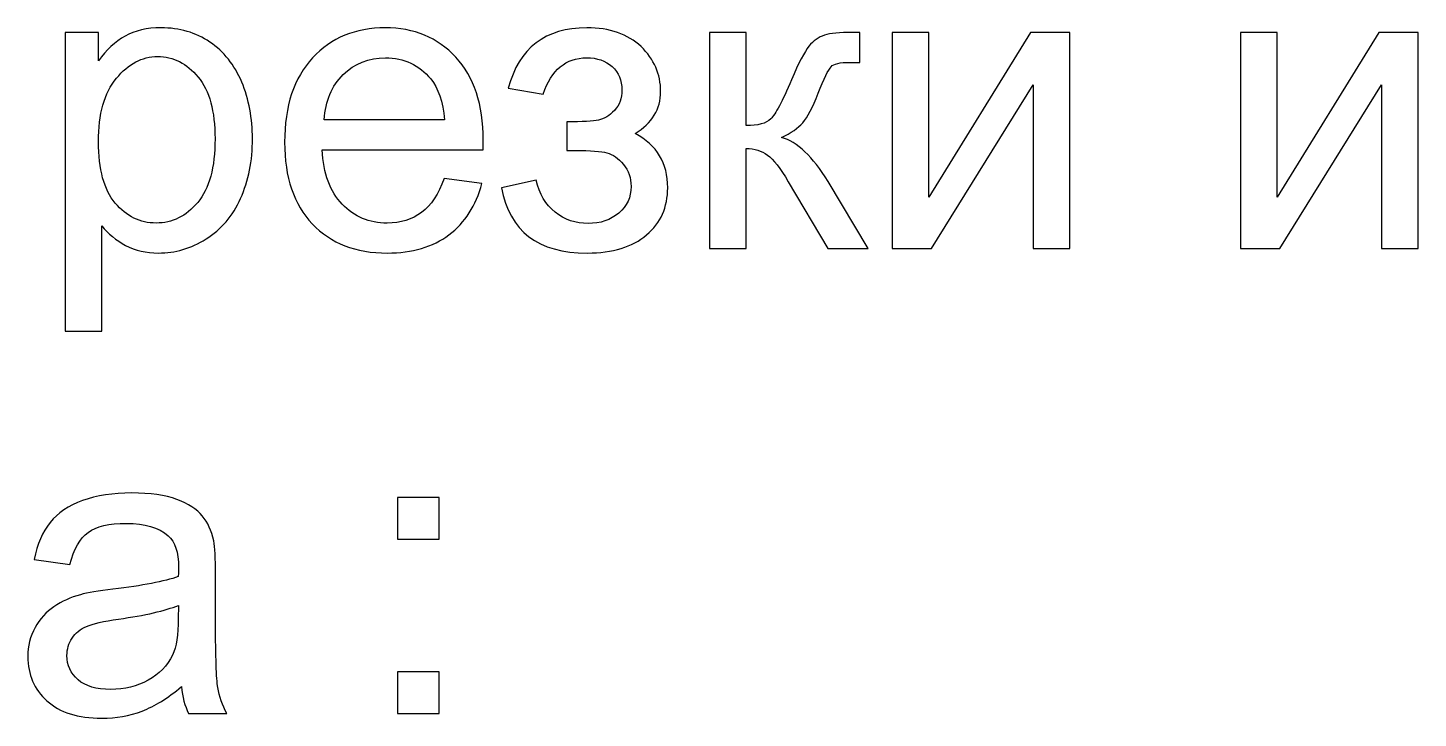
# Model space of a CAD drawing. Header units: millimetres. Extents: x 401 to 1796, y 156 to 1707.
# Drawn here: x 1710.9 to 1795.7, y 574.9 to 617.1 of the extents above; entities that cross this region are included whole.
import ezdxf

# ---------------------------------------------------------------- set-up
doc = ezdxf.new("R2010")
doc.units = ezdxf.units.MM
doc.header["$MEASUREMENT"] = 0
doc.layers.add('layer 1', color=7, linetype='Continuous')

msp = doc.modelspace()

# ---------------------------------------------------------------- linework, layer by layer
at = {"layer": 'layer 1', "color": 250}
for points, knots in [([(1713.1896, 598.5419), (1713.1896, 598.5419), (1713.1896, 616.7791), (1713.1896, 616.7791), (1713.1896, 616.7791), (1713.1896, 616.7791), (1715.2216, 616.7791), (1715.2216, 616.7791), (1715.2216, 616.7791), (1715.2216, 616.7791), (1715.2216, 615.0477), (1715.2216, 615.0477), (1715.2216, 615.0477), (1715.7, 615.7165), (1716.2418, 616.2203), (1716.8472, 616.5547), (1716.8472, 616.5547), (1717.4483, 616.8892), (1718.1807, 617.0585), (1719.0401, 617.0585), (1719.0401, 617.0585), (1720.1661, 617.0585), (1721.1567, 616.7706), (1722.0161, 616.1907), (1722.0161, 616.1907), (1722.8755, 615.6149), (1723.5232, 614.7979), (1723.9634, 613.748), (1723.9634, 613.748), (1724.3995, 612.6939), (1724.6196, 611.5425), (1724.6196, 610.2852), (1724.6196, 610.2852), (1724.6196, 608.9432), (1724.3783, 607.7325), (1723.8957, 606.653), (1723.8957, 606.653), (1723.4131, 605.5777), (1722.7104, 604.7522), (1721.7875, 604.1765), (1721.7875, 604.1765), (1720.8689, 603.605), (1719.8994, 603.3171), (1718.8834, 603.3171), (1718.8834, 603.3171), (1718.1384, 603.3171), (1717.4695, 603.4737), (1716.8811, 603.787), (1716.8811, 603.787), (1716.2884, 604.1003), (1715.8058, 604.494), (1715.4248, 604.9723), (1715.4248, 604.9723), (1715.4248, 604.9723), (1715.4248, 598.5419), (1715.4248, 598.5419), (1715.4248, 598.5419), (1715.4248, 598.5419), (1713.1896, 598.5419), (1713.1896, 598.5419)], [0, 0, 0, 0, 0.0625, 0.0625, 0.0625, 0.0625, 0.125, 0.125, 0.125, 0.125, 0.1875, 0.1875, 0.1875, 0.1875, 0.25, 0.25, 0.25, 0.25, 0.3125, 0.3125, 0.3125, 0.3125, 0.375, 0.375, 0.375, 0.375, 0.4375, 0.4375, 0.4375, 0.4375, 0.5, 0.5, 0.5, 0.5, 0.5625, 0.5625, 0.5625, 0.5625, 0.625, 0.625, 0.625, 0.625, 0.6875, 0.6875, 0.6875, 0.6875, 0.75, 0.75, 0.75, 0.75, 0.8125, 0.8125, 0.8125, 0.8125, 0.875, 0.875, 0.875, 0.875, 1, 1, 1, 1]), ([(1736.3078, 607.8637), (1736.3078, 607.8637), (1738.6192, 607.5589), (1738.6192, 607.5589), (1738.6192, 607.5589), (1738.2594, 606.2169), (1737.5863, 605.1713), (1736.6041, 604.4305), (1736.6041, 604.4305), (1735.622, 603.6896), (1734.3689, 603.3171), (1732.8407, 603.3171), (1732.8407, 603.3171), (1730.9188, 603.3171), (1729.3948, 603.9098), (1728.2687, 605.0951), (1728.2687, 605.0951), (1727.1426, 606.2762), (1726.5796, 607.9399), (1726.5796, 610.0777), (1726.5796, 610.0777), (1726.5796, 612.2875), (1727.1469, 614.0063), (1728.2856, 615.2255), (1728.2856, 615.2255), (1729.4244, 616.4489), (1730.9018, 617.0585), (1732.7179, 617.0585), (1732.7179, 617.0585), (1734.4748, 617.0585), (1735.9099, 616.4616), (1737.0232, 615.2636), (1737.0232, 615.2636), (1738.1366, 614.0655), (1738.6954, 612.3807), (1738.6954, 610.209), (1738.6954, 610.209), (1738.6954, 610.0777), (1738.6912, 609.8788), (1738.6827, 609.6163), (1738.6827, 609.6163), (1738.6827, 609.6163), (1728.8656, 609.6163), (1728.8656, 609.6163), (1728.8656, 609.6163), (1728.9503, 608.1727), (1729.3567, 607.0636), (1730.0933, 606.2974), (1730.0933, 606.2974), (1730.8256, 605.5311), (1731.7443, 605.1459), (1732.8407, 605.1459), (1732.8407, 605.1459), (1733.6577, 605.1459), (1734.3562, 605.3618), (1734.932, 605.7936), (1734.932, 605.7936), (1735.5119, 606.2254), (1735.9691, 606.9154), (1736.3078, 607.8637)], [0, 0, 0, 0, 0.0625, 0.0625, 0.0625, 0.0625, 0.125, 0.125, 0.125, 0.125, 0.1875, 0.1875, 0.1875, 0.1875, 0.25, 0.25, 0.25, 0.25, 0.3125, 0.3125, 0.3125, 0.3125, 0.375, 0.375, 0.375, 0.375, 0.4375, 0.4375, 0.4375, 0.4375, 0.5, 0.5, 0.5, 0.5, 0.5625, 0.5625, 0.5625, 0.5625, 0.625, 0.625, 0.625, 0.625, 0.6875, 0.6875, 0.6875, 0.6875, 0.75, 0.75, 0.75, 0.75, 0.8125, 0.8125, 0.8125, 0.8125, 0.875, 0.875, 0.875, 0.875, 1, 1, 1, 1]), ([(1743.805, 609.5655), (1743.805, 609.5655), (1743.805, 611.3181), (1743.805, 611.3181), (1743.805, 611.3181), (1744.7448, 611.3266), (1745.3883, 611.3647), (1745.7269, 611.4282), (1745.7269, 611.4282), (1746.0698, 611.4959), (1746.3958, 611.6906), (1746.7006, 612.0208), (1746.7006, 612.0208), (1747.0054, 612.351), (1747.1578, 612.7617), (1747.1578, 613.257), (1747.1578, 613.257), (1747.1578, 613.8539), (1746.9588, 614.3365), (1746.5567, 614.6921), (1746.5567, 614.6921), (1746.1545, 615.0519), (1745.638, 615.2297), (1744.9988, 615.2297), (1744.9988, 615.2297), (1743.7415, 615.2297), (1742.861, 614.4931), (1742.3572, 613.0199), (1742.3572, 613.0199), (1742.3572, 613.0199), (1740.2236, 613.3755), (1740.2236, 613.3755), (1740.2236, 613.3755), (1740.884, 615.8308), (1742.4842, 617.0585), (1745.0157, 617.0585), (1745.0157, 617.0585), (1746.4212, 617.0585), (1747.5219, 616.6775), (1748.322, 615.9113), (1748.322, 615.9113), (1749.1221, 615.145), (1749.52, 614.2306), (1749.52, 613.1681), (1749.52, 613.1681), (1749.52, 612.097), (1748.9993, 611.2419), (1747.9621, 610.6111), (1747.9621, 610.6111), (1748.6268, 610.2555), (1749.1221, 609.8026), (1749.4565, 609.2522), (1749.4565, 609.2522), (1749.7867, 608.7019), (1749.9518, 608.05), (1749.9518, 607.2964), (1749.9518, 607.2964), (1749.9518, 606.1153), (1749.52, 605.1586), (1748.6606, 604.422), (1748.6606, 604.422), (1747.797, 603.6854), (1746.5948, 603.3171), (1745.0454, 603.3171), (1745.0454, 603.3171), (1742.0397, 603.3171), (1740.2956, 604.6464), (1739.8172, 607.3049), (1739.8172, 607.3049), (1739.8172, 607.3049), (1741.9254, 607.7621), (1741.9254, 607.7621), (1741.9254, 607.7621), (1742.1159, 606.9239), (1742.5011, 606.272), (1743.0853, 605.8105), (1743.0853, 605.8105), (1743.6695, 605.3491), (1744.3342, 605.1205), (1745.0877, 605.1205), (1745.0877, 605.1205), (1745.8412, 605.1205), (1746.4678, 605.3322), (1746.9673, 605.7597), (1746.9673, 605.7597), (1747.4668, 606.1831), (1747.7166, 606.7249), (1747.7166, 607.3853), (1747.7166, 607.3853), (1747.7166, 607.8976), (1747.56, 608.3421), (1747.2467, 608.7231), (1747.2467, 608.7231), (1746.9334, 609.1041), (1746.599, 609.3411), (1746.2434, 609.4343), (1746.2434, 609.4343), (1745.8878, 609.5316), (1745.2443, 609.5782), (1744.313, 609.5782), (1744.313, 609.5782), (1744.2368, 609.5782), (1744.0675, 609.574), (1743.805, 609.5655)], [0, 0, 0, 0, 0.037037, 0.037037, 0.037037, 0.037037, 0.0740741, 0.0740741, 0.0740741, 0.0740741, 0.1111111, 0.1111111, 0.1111111, 0.1111111, 0.1481481, 0.1481481, 0.1481481, 0.1481481, 0.1851852, 0.1851852, 0.1851852, 0.1851852, 0.2222222, 0.2222222, 0.2222222, 0.2222222, 0.2592593, 0.2592593, 0.2592593, 0.2592593, 0.2962963, 0.2962963, 0.2962963, 0.2962963, 0.3333333, 0.3333333, 0.3333333, 0.3333333, 0.3703704, 0.3703704, 0.3703704, 0.3703704, 0.4074074, 0.4074074, 0.4074074, 0.4074074, 0.4444444, 0.4444444, 0.4444444, 0.4444444, 0.4814815, 0.4814815, 0.4814815, 0.4814815, 0.5185185, 0.5185185, 0.5185185, 0.5185185, 0.5555556, 0.5555556, 0.5555556, 0.5555556, 0.5925926, 0.5925926, 0.5925926, 0.5925926, 0.6296296, 0.6296296, 0.6296296, 0.6296296, 0.6666667, 0.6666667, 0.6666667, 0.6666667, 0.7037037, 0.7037037, 0.7037037, 0.7037037, 0.7407407, 0.7407407, 0.7407407, 0.7407407, 0.7777778, 0.7777778, 0.7777778, 0.7777778, 0.8148148, 0.8148148, 0.8148148, 0.8148148, 0.8518519, 0.8518519, 0.8518519, 0.8518519, 0.8888889, 0.8888889, 0.8888889, 0.8888889, 0.9259259, 0.9259259, 0.9259259, 0.9259259, 1, 1, 1, 1]), ([(1752.5045, 616.7791), (1752.5045, 616.7791), (1754.7397, 616.7791), (1754.7397, 616.7791), (1754.7397, 616.7791), (1754.7397, 616.7791), (1754.7397, 611.0895), (1754.7397, 611.0895), (1754.7397, 611.0895), (1755.4509, 611.0895), (1755.9504, 611.225), (1756.2383, 611.5001), (1756.2383, 611.5001), (1756.5219, 611.7711), (1756.941, 612.5627), (1757.4998, 613.8793), (1757.4998, 613.8793), (1757.9401, 614.9207), (1758.2957, 615.6065), (1758.5666, 615.9367), (1758.5666, 615.9367), (1758.8418, 616.2669), (1759.1551, 616.4912), (1759.5107, 616.6055), (1759.5107, 616.6055), (1759.8705, 616.7198), (1760.442, 616.7791), (1761.2252, 616.7791), (1761.2252, 616.7791), (1761.2252, 616.7791), (1761.6739, 616.7791), (1761.6739, 616.7791), (1761.6739, 616.7791), (1761.6739, 616.7791), (1761.6739, 614.9376), (1761.6739, 614.9376), (1761.6739, 614.9376), (1761.6739, 614.9376), (1761.0516, 614.9503), (1761.0516, 614.9503), (1761.0516, 614.9503), (1760.4632, 614.9503), (1760.0864, 614.8614), (1759.9213, 614.6878), (1759.9213, 614.6878), (1759.7477, 614.5058), (1759.481, 613.9639), (1759.1254, 613.0622), (1759.1254, 613.0622), (1758.7868, 612.1986), (1758.4777, 611.6017), (1758.1941, 611.2715), (1758.1941, 611.2715), (1757.9147, 610.9413), (1757.4787, 610.6408), (1756.8902, 610.3656), (1756.8902, 610.3656), (1757.8512, 610.1074), (1758.7995, 609.2141), (1759.7308, 607.6817), (1759.7308, 607.6817), (1759.7308, 607.6817), (1762.1819, 603.5965), (1762.1819, 603.5965), (1762.1819, 603.5965), (1762.1819, 603.5965), (1759.7266, 603.5965), (1759.7266, 603.5965), (1759.7266, 603.5965), (1759.7266, 603.5965), (1757.3093, 607.669), (1757.3093, 607.669), (1757.3093, 607.669), (1756.8225, 608.4945), (1756.3992, 609.0363), (1756.0393, 609.2988), (1756.0393, 609.2988), (1755.6753, 609.5613), (1755.2435, 609.6925), (1754.7397, 609.6925), (1754.7397, 609.6925), (1754.7397, 609.6925), (1754.7397, 603.5965), (1754.7397, 603.5965), (1754.7397, 603.5965), (1754.7397, 603.5965), (1752.5045, 603.5965), (1752.5045, 603.5965), (1752.5045, 603.5965), (1752.5045, 603.5965), (1752.5045, 616.7791), (1752.5045, 616.7791)], [0, 0, 0, 0, 0.0416667, 0.0416667, 0.0416667, 0.0416667, 0.0833333, 0.0833333, 0.0833333, 0.0833333, 0.125, 0.125, 0.125, 0.125, 0.1666667, 0.1666667, 0.1666667, 0.1666667, 0.2083333, 0.2083333, 0.2083333, 0.2083333, 0.25, 0.25, 0.25, 0.25, 0.2916667, 0.2916667, 0.2916667, 0.2916667, 0.3333333, 0.3333333, 0.3333333, 0.3333333, 0.375, 0.375, 0.375, 0.375, 0.4166667, 0.4166667, 0.4166667, 0.4166667, 0.4583333, 0.4583333, 0.4583333, 0.4583333, 0.5, 0.5, 0.5, 0.5, 0.5416667, 0.5416667, 0.5416667, 0.5416667, 0.5833333, 0.5833333, 0.5833333, 0.5833333, 0.625, 0.625, 0.625, 0.625, 0.6666667, 0.6666667, 0.6666667, 0.6666667, 0.7083333, 0.7083333, 0.7083333, 0.7083333, 0.75, 0.75, 0.75, 0.75, 0.7916667, 0.7916667, 0.7916667, 0.7916667, 0.8333333, 0.8333333, 0.8333333, 0.8333333, 0.875, 0.875, 0.875, 0.875, 0.9166667, 0.9166667, 0.9166667, 0.9166667, 1, 1, 1, 1]), ([(1763.6424, 616.7791), (1763.6424, 616.7791), (1765.8776, 616.7791), (1765.8776, 616.7791), (1765.8776, 616.7791), (1765.8776, 616.7791), (1765.8776, 606.7249), (1765.8776, 606.7249), (1765.8776, 606.7249), (1765.8776, 606.7249), (1772.0879, 616.7791), (1772.0879, 616.7791), (1772.0879, 616.7791), (1772.0879, 616.7791), (1774.4882, 616.7791), (1774.4882, 616.7791), (1774.4882, 616.7791), (1774.4882, 616.7791), (1774.4882, 603.5965), (1774.4882, 603.5965), (1774.4882, 603.5965), (1774.4882, 603.5965), (1772.253, 603.5965), (1772.253, 603.5965), (1772.253, 603.5965), (1772.253, 603.5965), (1772.253, 613.5872), (1772.253, 613.5872), (1772.253, 613.5872), (1772.253, 613.5872), (1766.0512, 603.5965), (1766.0512, 603.5965), (1766.0512, 603.5965), (1766.0512, 603.5965), (1763.6424, 603.5965), (1763.6424, 603.5965), (1763.6424, 603.5965), (1763.6424, 603.5965), (1763.6424, 616.7791), (1763.6424, 616.7791)], [0, 0, 0, 0, 0.0909091, 0.0909091, 0.0909091, 0.0909091, 0.1818182, 0.1818182, 0.1818182, 0.1818182, 0.2727273, 0.2727273, 0.2727273, 0.2727273, 0.3636364, 0.3636364, 0.3636364, 0.3636364, 0.4545455, 0.4545455, 0.4545455, 0.4545455, 0.5454545, 0.5454545, 0.5454545, 0.5454545, 0.6363636, 0.6363636, 0.6363636, 0.6363636, 0.7272727, 0.7272727, 0.7272727, 0.7272727, 0.8181818, 0.8181818, 0.8181818, 0.8181818, 1, 1, 1, 1]), ([(1784.8895, 616.7791), (1784.8895, 616.7791), (1787.1247, 616.7791), (1787.1247, 616.7791), (1787.1247, 616.7791), (1787.1247, 616.7791), (1787.1247, 606.7249), (1787.1247, 606.7249), (1787.1247, 606.7249), (1787.1247, 606.7249), (1793.335, 616.7791), (1793.335, 616.7791), (1793.335, 616.7791), (1793.335, 616.7791), (1795.7353, 616.7791), (1795.7353, 616.7791), (1795.7353, 616.7791), (1795.7353, 616.7791), (1795.7353, 603.5965), (1795.7353, 603.5965), (1795.7353, 603.5965), (1795.7353, 603.5965), (1793.5001, 603.5965), (1793.5001, 603.5965), (1793.5001, 603.5965), (1793.5001, 603.5965), (1793.5001, 613.5872), (1793.5001, 613.5872), (1793.5001, 613.5872), (1793.5001, 613.5872), (1787.2983, 603.5965), (1787.2983, 603.5965), (1787.2983, 603.5965), (1787.2983, 603.5965), (1784.8895, 603.5965), (1784.8895, 603.5965), (1784.8895, 603.5965), (1784.8895, 603.5965), (1784.8895, 616.7791), (1784.8895, 616.7791)], [0, 0, 0, 0, 0.0909091, 0.0909091, 0.0909091, 0.0909091, 0.1818182, 0.1818182, 0.1818182, 0.1818182, 0.2727273, 0.2727273, 0.2727273, 0.2727273, 0.3636364, 0.3636364, 0.3636364, 0.3636364, 0.4545455, 0.4545455, 0.4545455, 0.4545455, 0.5454545, 0.5454545, 0.5454545, 0.5454545, 0.6363636, 0.6363636, 0.6363636, 0.6363636, 0.7272727, 0.7272727, 0.7272727, 0.7272727, 0.8181818, 0.8181818, 0.8181818, 0.8181818, 1, 1, 1, 1]), ([(1715.2216, 610.1074), (1715.2216, 608.4183), (1715.5645, 607.1694), (1716.2461, 606.3609), (1716.2461, 606.3609), (1716.9319, 605.5523), (1717.7616, 605.1459), (1718.7353, 605.1459), (1718.7353, 605.1459), (1719.7259, 605.1459), (1720.5725, 605.565), (1721.2753, 606.4032), (1721.2753, 606.4032), (1721.9822, 607.2414), (1722.3336, 608.5368), (1722.3336, 610.2936), (1722.3336, 610.2936), (1722.3336, 611.97), (1721.9907, 613.2231), (1721.3007, 614.0571), (1721.3007, 614.0571), (1720.6106, 614.891), (1719.7894, 615.3059), (1718.8326, 615.3059), (1718.8326, 615.3059), (1717.8844, 615.3059), (1717.0462, 614.8614), (1716.318, 613.9766), (1716.318, 613.9766), (1715.5857, 613.0876), (1715.2216, 611.8007), (1715.2216, 610.1074)], [0, 0, 0, 0, 0.1111111, 0.1111111, 0.1111111, 0.1111111, 0.2222222, 0.2222222, 0.2222222, 0.2222222, 0.3333333, 0.3333333, 0.3333333, 0.3333333, 0.4444444, 0.4444444, 0.4444444, 0.4444444, 0.5555556, 0.5555556, 0.5555556, 0.5555556, 0.6666667, 0.6666667, 0.6666667, 0.6666667, 0.7777778, 0.7777778, 0.7777778, 0.7777778, 1, 1, 1, 1]), ([(1728.9926, 611.4451), (1728.9926, 611.4451), (1736.3332, 611.4451), (1736.3332, 611.4451), (1736.3332, 611.4451), (1736.2358, 612.5542), (1735.9522, 613.384), (1735.4908, 613.9385), (1735.4908, 613.9385), (1734.7838, 614.7979), (1733.8609, 615.2297), (1732.7306, 615.2297), (1732.7306, 615.2297), (1731.7062, 615.2297), (1730.8468, 614.8868), (1730.1483, 614.201), (1730.1483, 614.201), (1729.454, 613.5152), (1729.0688, 612.5966), (1728.9926, 611.4451)], [0, 0, 0, 0, 0.1666667, 0.1666667, 0.1666667, 0.1666667, 0.3333333, 0.3333333, 0.3333333, 0.3333333, 0.5, 0.5, 0.5, 0.5, 0.6666667, 0.6666667, 0.6666667, 0.6666667, 1, 1, 1, 1]), ([(1720.2846, 576.8714), (1719.4549, 576.1644), (1718.6548, 575.6691), (1717.8885, 575.377), (1717.8885, 575.377), (1717.1223, 575.0849), (1716.301, 574.941), (1715.4205, 574.941), (1715.4205, 574.941), (1713.9727, 574.941), (1712.8593, 575.2924), (1712.0804, 575.9993), (1712.0804, 575.9993), (1711.3015, 576.7021), (1710.912, 577.6038), (1710.912, 578.7002), (1710.912, 578.7002), (1710.912, 579.3437), (1711.0602, 579.9321), (1711.3523, 580.4655), (1711.3523, 580.4655), (1711.6486, 580.9989), (1712.0338, 581.4222), (1712.508, 581.744), (1712.508, 581.744), (1712.9863, 582.0657), (1713.5197, 582.3112), (1714.1166, 582.4763), (1714.1166, 582.4763), (1714.5569, 582.5906), (1715.2215, 582.7007), (1716.1063, 582.8108), (1716.1063, 582.8108), (1717.9097, 583.0224), (1719.2432, 583.2807), (1720.0941, 583.577), (1720.0941, 583.577), (1720.1026, 583.8818), (1720.1068, 584.0765), (1720.1068, 584.157), (1720.1068, 584.157), (1720.1068, 585.0629), (1719.8951, 585.7021), (1719.4718, 586.0747), (1719.4718, 586.0747), (1718.9003, 586.5784), (1718.0494, 586.8282), (1716.9233, 586.8282), (1716.9233, 586.8282), (1715.8692, 586.8282), (1715.0903, 586.6419), (1714.5908, 586.2736), (1714.5908, 586.2736), (1714.087, 585.9053), (1713.7187, 585.2534), (1713.4774, 584.3136), (1713.4774, 584.3136), (1713.4774, 584.3136), (1711.293, 584.6184), (1711.293, 584.6184), (1711.293, 584.6184), (1711.492, 585.554), (1711.8179, 586.3117), (1712.2751, 586.8875), (1712.2751, 586.8875), (1712.7323, 587.4632), (1713.3927, 587.9035), (1714.2563, 588.2167), (1714.2563, 588.2167), (1715.1157, 588.5258), (1716.119, 588.6824), (1717.2535, 588.6824), (1717.2535, 588.6824), (1718.3796, 588.6824), (1719.2982, 588.5512), (1720.0052, 588.2845), (1720.0052, 588.2845), (1720.7079, 588.0178), (1721.2286, 587.6876), (1721.5588, 587.2854), (1721.5588, 587.2854), (1721.889, 586.8832), (1722.1219, 586.3752), (1722.2573, 585.7614), (1722.2573, 585.7614), (1722.3293, 585.3804), (1722.3674, 584.6946), (1722.3674, 583.7082), (1722.3674, 583.7082), (1722.3674, 583.7082), (1722.3674, 580.7449), (1722.3674, 580.7449), (1722.3674, 580.7449), (1722.3674, 578.6748), (1722.414, 577.3667), (1722.5071, 576.8121), (1722.5071, 576.8121), (1722.596, 576.2576), (1722.7823, 575.7284), (1723.0532, 575.2204), (1723.0532, 575.2204), (1723.0532, 575.2204), (1720.7164, 575.2204), (1720.7164, 575.2204), (1720.7164, 575.2204), (1720.492, 575.6903), (1720.3481, 576.2406), (1720.2846, 576.8714)], [0, 0, 0, 0, 0.0357143, 0.0357143, 0.0357143, 0.0357143, 0.0714286, 0.0714286, 0.0714286, 0.0714286, 0.1071429, 0.1071429, 0.1071429, 0.1071429, 0.1428571, 0.1428571, 0.1428571, 0.1428571, 0.1785714, 0.1785714, 0.1785714, 0.1785714, 0.2142857, 0.2142857, 0.2142857, 0.2142857, 0.25, 0.25, 0.25, 0.25, 0.2857143, 0.2857143, 0.2857143, 0.2857143, 0.3214286, 0.3214286, 0.3214286, 0.3214286, 0.3571429, 0.3571429, 0.3571429, 0.3571429, 0.3928571, 0.3928571, 0.3928571, 0.3928571, 0.4285714, 0.4285714, 0.4285714, 0.4285714, 0.4642857, 0.4642857, 0.4642857, 0.4642857, 0.5, 0.5, 0.5, 0.5, 0.5357143, 0.5357143, 0.5357143, 0.5357143, 0.5714286, 0.5714286, 0.5714286, 0.5714286, 0.6071429, 0.6071429, 0.6071429, 0.6071429, 0.6428571, 0.6428571, 0.6428571, 0.6428571, 0.6785714, 0.6785714, 0.6785714, 0.6785714, 0.7142857, 0.7142857, 0.7142857, 0.7142857, 0.75, 0.75, 0.75, 0.75, 0.7857143, 0.7857143, 0.7857143, 0.7857143, 0.8214286, 0.8214286, 0.8214286, 0.8214286, 0.8571429, 0.8571429, 0.8571429, 0.8571429, 0.8928571, 0.8928571, 0.8928571, 0.8928571, 0.9285714, 0.9285714, 0.9285714, 0.9285714, 1, 1, 1, 1]), ([(1733.4672, 585.863), (1733.4672, 585.863), (1733.4672, 588.403), (1733.4672, 588.403), (1733.4672, 588.403), (1733.4672, 588.403), (1736.0072, 588.403), (1736.0072, 588.403), (1736.0072, 588.403), (1736.0072, 588.403), (1736.0072, 585.863), (1736.0072, 585.863), (1736.0072, 585.863), (1736.0072, 585.863), (1733.4672, 585.863), (1733.4672, 585.863)], [0, 0, 0, 0, 0.2, 0.2, 0.2, 0.2, 0.4, 0.4, 0.4, 0.4, 0.6, 0.6, 0.6, 0.6, 1, 1, 1, 1]), ([(1720.1068, 581.8244), (1719.294, 581.4942), (1718.0748, 581.2148), (1716.4492, 580.9862), (1716.4492, 580.9862), (1715.5263, 580.855), (1714.8744, 580.7068), (1714.4934, 580.5417), (1714.4934, 580.5417), (1714.1124, 580.3766), (1713.8203, 580.1353), (1713.6129, 579.822), (1713.6129, 579.822), (1713.4054, 579.5045), (1713.2996, 579.1532), (1713.2996, 578.7637), (1713.2996, 578.7637), (1713.2996, 578.1753), (1713.524, 577.68), (1713.9769, 577.2863), (1713.9769, 577.2863), (1714.4299, 576.8926), (1715.0903, 576.6936), (1715.9581, 576.6936), (1715.9581, 576.6936), (1716.8175, 576.6936), (1717.5837, 576.8799), (1718.2568, 577.2566), (1718.2568, 577.2566), (1718.9257, 577.6292), (1719.421, 578.1414), (1719.7343, 578.7891), (1719.7343, 578.7891), (1719.9756, 579.2929), (1720.0941, 580.0337), (1720.0941, 581.0116), (1720.0941, 581.0116), (1720.0941, 581.0116), (1720.1068, 581.8244), (1720.1068, 581.8244)], [0, 0, 0, 0, 0.0909091, 0.0909091, 0.0909091, 0.0909091, 0.1818182, 0.1818182, 0.1818182, 0.1818182, 0.2727273, 0.2727273, 0.2727273, 0.2727273, 0.3636364, 0.3636364, 0.3636364, 0.3636364, 0.4545455, 0.4545455, 0.4545455, 0.4545455, 0.5454545, 0.5454545, 0.5454545, 0.5454545, 0.6363636, 0.6363636, 0.6363636, 0.6363636, 0.7272727, 0.7272727, 0.7272727, 0.7272727, 0.8181818, 0.8181818, 0.8181818, 0.8181818, 1, 1, 1, 1]), ([(1733.4672, 575.2204), (1733.4672, 575.2204), (1733.4672, 577.7604), (1733.4672, 577.7604), (1733.4672, 577.7604), (1733.4672, 577.7604), (1736.0072, 577.7604), (1736.0072, 577.7604), (1736.0072, 577.7604), (1736.0072, 577.7604), (1736.0072, 575.2204), (1736.0072, 575.2204), (1736.0072, 575.2204), (1736.0072, 575.2204), (1733.4672, 575.2204), (1733.4672, 575.2204)], [0, 0, 0, 0, 0.2, 0.2, 0.2, 0.2, 0.4, 0.4, 0.4, 0.4, 0.6, 0.6, 0.6, 0.6, 1, 1, 1, 1])]:
    msp.add_open_spline(points, degree=3, knots=knots, dxfattribs=at)

doc.saveas('drawing.dxf')
